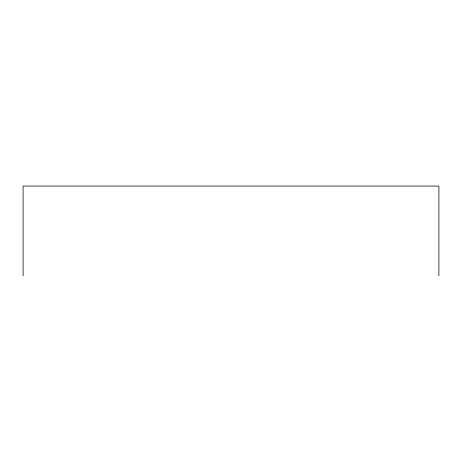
<?xml version="1.0" encoding="UTF-8"?>
<svg xmlns="http://www.w3.org/2000/svg" width="462" height="462" viewBox="0 0 462 462"><rect width="100%" height="100%" fill="white"/><g stroke="black" fill="none" stroke-linecap="round" stroke-linejoin="round"><path stroke-width="0.69" d="M438.9 275.93L438.9 186.071L23.1 186.071L23.1 275.93"/></g></svg>
